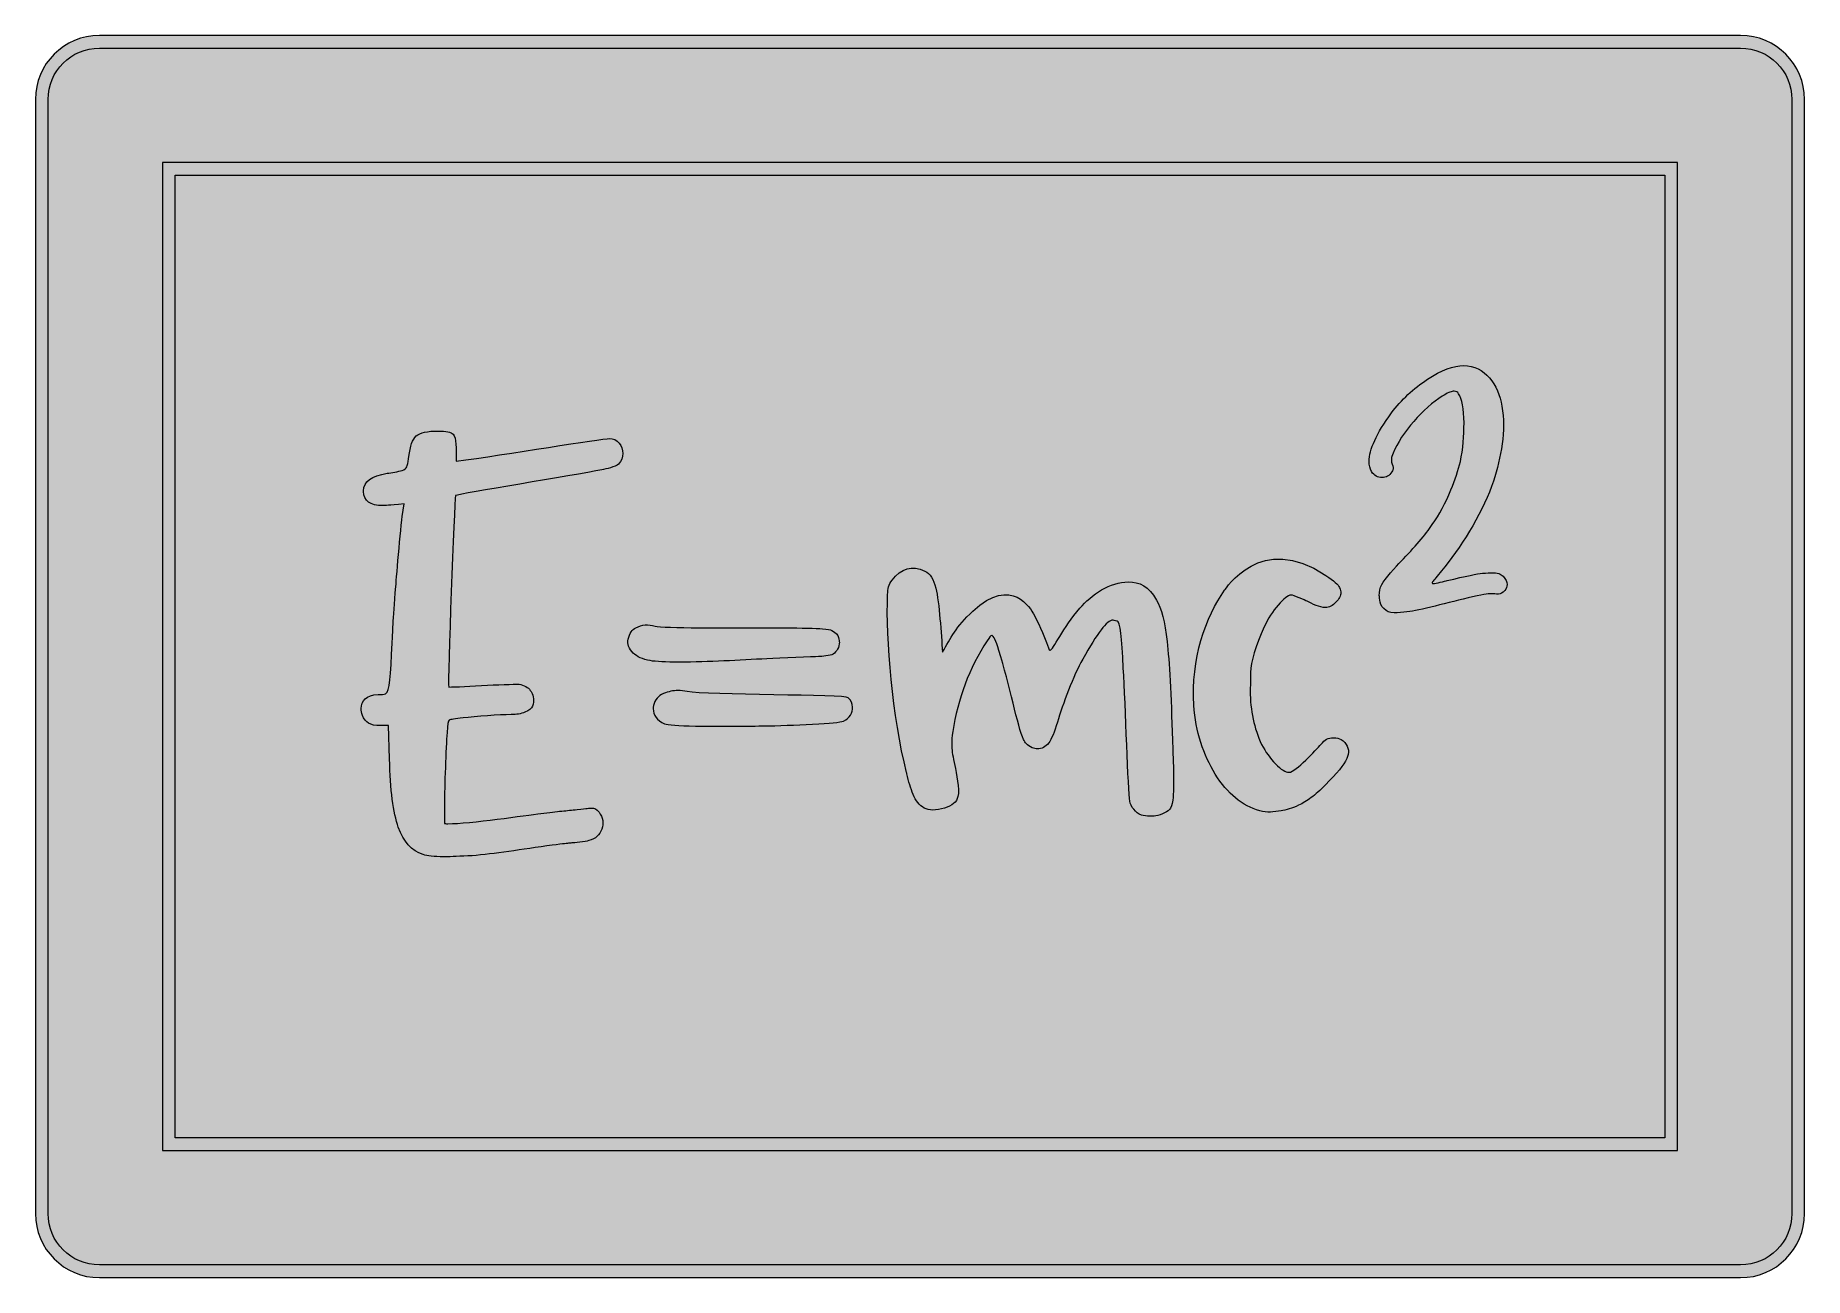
# Model space of a CAD drawing. Header units: inches. Extents: x 0.25 to 3.73, y -3.21 to -0.77.
import ezdxf

# ---------------------------------------------------------------- set-up
doc = ezdxf.new("R2010")
doc.units = ezdxf.units.IN
doc.header["$MEASUREMENT"] = 0
doc.layers.add('Formula', color=7, linetype='Continuous', lineweight=0)

msp = doc.modelspace()

# ---------------------------------------------------------------- hatches: boundary and pattern name
at = {"layer": 'Formula', "true_color": 0xf8e0c5, "transparency": 33554687}
h = msp.add_hatch(color=254, dxfattribs=at)
h.dxf.hatch_style = 2
edge = h.paths.add_edge_path()
edge.add_spline(control_points=[(3.7252, -0.898), (3.7252, -0.898), (3.7252, -3.0886), (3.7252, -3.0886), (3.7252, -3.158), (3.6688, -3.2145), (3.5994, -3.2145), (3.5994, -3.2145), (0.3728, -3.2145), (0.3728, -3.2145), (0.3034, -3.2145), (0.247, -3.158), (0.247, -3.0886), (0.247, -3.0886), (0.247, -0.898), (0.247, -0.898), (0.247, -0.8286), (0.3034, -0.7722), (0.3728, -0.7722), (0.3728, -0.7722), (3.5994, -0.7722), (3.5994, -0.7722), (3.6688, -0.7722), (3.7252, -0.8286), (3.7252, -0.898)], knot_values=[0, 0, 0, 0, 1, 1, 1, 2, 2, 2, 3, 3, 3, 4, 4, 4, 5, 5, 5, 6, 6, 6, 7, 7, 7, 8, 8, 8, 8], degree=3, periodic=0)
at = {"layer": 'Formula', "true_color": 0x333333, "transparency": 33554687}
h = msp.add_hatch(color=250, dxfattribs=at)
h.dxf.hatch_style = 2
edge = h.paths.add_edge_path()
edge.add_spline(control_points=[(0.522, -2.9394), (0.522, -2.9394), (3.4502, -2.9394), (3.4502, -2.9394), (3.4502, -2.9394), (3.4502, -1.0472), (3.4502, -1.0472), (3.4502, -1.0472), (0.522, -1.0472), (0.522, -1.0472), (0.522, -1.0472), (0.522, -2.9394), (0.522, -2.9394)], knot_values=[0, 0, 0, 0, 1, 1, 1, 2, 2, 2, 3, 3, 3, 4, 4, 4, 4], degree=3, periodic=0)
edge = h.paths.add_edge_path()
edge.add_spline(control_points=[(0.497, -1.0222), (0.497, -1.0222), (3.4752, -1.0222), (3.4752, -1.0222), (3.4752, -1.0222), (3.4752, -2.9645), (3.4752, -2.9645), (3.4752, -2.9645), (0.497, -2.9645), (0.497, -2.9645), (0.497, -2.9645), (0.497, -1.0222), (0.497, -1.0222)], knot_values=[0, 0, 0, 0, 1, 1, 1, 2, 2, 2, 3, 3, 3, 4, 4, 4, 4], degree=3, periodic=0)
edge = h.paths.add_edge_path()
edge.add_spline(control_points=[(3.7002, -0.898), (3.7002, -0.8424), (3.655, -0.7972), (3.5994, -0.7972), (3.5994, -0.7972), (0.3728, -0.7972), (0.3728, -0.7972), (0.3172, -0.7972), (0.272, -0.8424), (0.272, -0.898), (0.272, -0.898), (0.272, -3.0886), (0.272, -3.0886), (0.272, -3.1442), (0.3172, -3.1894), (0.3728, -3.1894), (0.3728, -3.1894), (3.5994, -3.1894), (3.5994, -3.1894), (3.655, -3.1894), (3.7002, -3.1442), (3.7002, -3.0886), (3.7002, -3.0886), (3.7002, -0.898), (3.7002, -0.898)], knot_values=[0, 0, 0, 0, 1, 1, 1, 2, 2, 2, 3, 3, 3, 4, 4, 4, 5, 5, 5, 6, 6, 6, 7, 7, 7, 8, 8, 8, 8], degree=3, periodic=0)
edge = h.paths.add_edge_path()
edge.add_spline(control_points=[(3.7252, -0.898), (3.7252, -0.898), (3.7252, -3.0886), (3.7252, -3.0886), (3.7252, -3.158), (3.6688, -3.2145), (3.5994, -3.2145), (3.5994, -3.2145), (0.3728, -3.2145), (0.3728, -3.2145), (0.3034, -3.2145), (0.247, -3.158), (0.247, -3.0886), (0.247, -3.0886), (0.247, -0.898), (0.247, -0.898), (0.247, -0.8286), (0.3034, -0.7722), (0.3728, -0.7722), (0.3728, -0.7722), (3.5994, -0.7722), (3.5994, -0.7722), (3.6688, -0.7722), (3.7252, -0.8286), (3.7252, -0.898)], knot_values=[0, 0, 0, 0, 1, 1, 1, 2, 2, 2, 3, 3, 3, 4, 4, 4, 5, 5, 5, 6, 6, 6, 7, 7, 7, 8, 8, 8, 8], degree=3, periodic=0)
edge = h.paths.add_edge_path()
edge.add_spline(control_points=[(2.7996, -2.153), (2.7875, -2.153), (2.7826, -2.1563), (2.7741, -2.1662), (2.7657, -2.1759), (2.7243, -2.2209), (2.7116, -2.2209), (2.7047, -2.2209), (2.696, -2.2155), (2.6852, -2.2046), (2.6745, -2.1937), (2.6653, -2.1809), (2.6578, -2.1662), (2.6429, -2.1346), (2.6354, -2.0996), (2.6354, -2.0611), (2.6354, -2.0585), (2.6356, -2.0464), (2.6361, -2.0247), (2.6366, -2.0031), (2.6455, -1.9732), (2.6627, -1.9351), (2.6705, -1.9188), (2.6798, -1.9045), (2.6903, -1.8921), (2.7009, -1.8797), (2.7093, -1.8732), (2.7155, -1.8725), (2.7206, -1.8725), (2.7426, -1.8826), (2.7473, -1.8847), (2.7569, -1.8898), (2.7721, -1.897), (2.7829, -1.897), (2.7904, -1.897), (2.7973, -1.8935), (2.8035, -1.8867), (2.8103, -1.8802), (2.8137, -1.8738), (2.8137, -1.8676), (2.8137, -1.8657), (2.8127, -1.8623), (2.8108, -1.8574), (2.8088, -1.8525), (2.7999, -1.8447), (2.7839, -1.8339), (2.6562, -1.7474), (2.5861, -1.8618), (2.585, -1.8632), (2.5479, -1.9139), (2.5184, -1.9999), (2.5244, -2.089), (2.528, -2.1415), (2.5431, -2.1867), (2.5667, -2.2248), (2.5903, -2.263), (2.6194, -2.2869), (2.6539, -2.2967), (2.6681, -2.3006), (2.6816, -2.2991), (2.696, -2.2969), (2.7057, -2.2955), (2.7171, -2.2918), (2.7302, -2.2859), (2.7386, -2.282), (2.747, -2.277), (2.7553, -2.2708), (2.7636, -2.2646), (2.773, -2.2561), (2.7834, -2.2454), (2.8059, -2.2232), (2.8197, -2.2061), (2.825, -2.1941), (2.8302, -2.1828), (2.8297, -2.1721), (2.8211, -2.1623), (2.8184, -2.1587), (2.8116, -2.153), (2.7996, -2.153)], knot_values=[0, 0, 0, 0, 1, 1, 1, 2, 2, 2, 3, 3, 3, 4, 4, 4, 5, 5, 5, 6, 6, 6, 7, 7, 7, 8, 8, 8, 9, 9, 9, 10, 10, 10, 11, 11, 11, 12, 12, 12, 13, 13, 13, 14, 14, 14, 15, 15, 15, 16, 16, 16, 17, 17, 17, 18, 18, 18, 19, 19, 19, 20, 20, 20, 21, 21, 21, 22, 22, 22, 23, 23, 23, 24, 24, 24, 25, 25, 25, 26, 26, 26, 26], degree=3, periodic=0)
edge = h.paths.add_edge_path()
edge.add_spline(control_points=[(3.1098, -1.8285), (3.1071, -1.8285), (3.101, -1.8289), (3.0917, -1.8297), (3.0823, -1.8305), (3.0593, -1.8353), (3.0227, -1.8441), (3.0184, -1.8452), (2.9996, -1.8499), (2.9952, -1.8499), (2.9938, -1.8499), (2.9931, -1.8495), (2.993, -1.8487), (2.9929, -1.8479), (2.9941, -1.846), (2.9966, -1.8431), (3, -1.8388), (3.0098, -1.8267), (3.0176, -1.8173), (3.0553, -1.7707), (3.0947, -1.7038), (3.1135, -1.6488), (3.1282, -1.6017), (3.1389, -1.5496), (3.1302, -1.501), (3.1226, -1.459), (3.0972, -1.4213), (3.0549, -1.4213), (3.035, -1.4213), (3.0113, -1.4303), (2.9838, -1.4483), (2.9564, -1.4662), (2.9327, -1.4883), (2.9128, -1.5145), (2.8837, -1.5548), (2.8691, -1.5865), (2.8691, -1.6098), (2.8691, -1.6173), (2.8706, -1.624), (2.8738, -1.6298), (2.8792, -1.6377), (2.886, -1.6417), (2.8942, -1.6417), (2.9029, -1.6417), (2.909, -1.6379), (2.9138, -1.6302), (2.9154, -1.6277), (2.9162, -1.6253), (2.9162, -1.6231), (2.9162, -1.6231), (2.9162, -1.622), (2.9162, -1.622), (2.9162, -1.6171), (2.9128, -1.6131), (2.9128, -1.6068), (2.9128, -1.6063), (2.9129, -1.6053), (2.913, -1.6037), (2.9131, -1.6021), (2.9142, -1.5988), (2.9162, -1.5936), (2.9322, -1.5536), (2.9764, -1.5042), (3.0128, -1.4813), (3.0226, -1.4754), (3.0297, -1.4723), (3.0342, -1.4718), (3.0342, -1.4718), (3.0362, -1.4718), (3.0362, -1.4718), (3.0401, -1.4718), (3.0429, -1.4734), (3.0447, -1.4766), (3.0519, -1.487), (3.0556, -1.5061), (3.0556, -1.5339), (3.0556, -1.5592), (3.054, -1.5854), (3.0484, -1.61), (3.0446, -1.6271), (3.0384, -1.6457), (3.0298, -1.6658), (3.0192, -1.6915), (3.007, -1.7143), (2.9933, -1.7341), (2.9797, -1.7539), (2.959, -1.778), (2.9315, -1.8065), (2.9233, -1.8151), (2.8983, -1.8419), (2.8938, -1.8516), (2.8905, -1.8587), (2.8891, -1.8661), (2.8891, -1.8733), (2.8891, -1.876), (2.8896, -1.8805), (2.8908, -1.8867), (2.8919, -1.8929), (2.8957, -1.8983), (2.9023, -1.9028), (2.9124, -1.9106), (2.9359, -1.9067), (2.9488, -1.905), (2.9752, -1.9014), (3.0353, -1.884), (3.0813, -1.8743), (3.1042, -1.8695), (3.1052, -1.87), (3.1132, -1.8702), (3.118, -1.8703), (3.1213, -1.8706), (3.1234, -1.8706), (3.1274, -1.8703), (3.1315, -1.8681), (3.1356, -1.8638), (3.1387, -1.8599), (3.1403, -1.8559), (3.1403, -1.8516), (3.1403, -1.8464), (3.1377, -1.8411), (3.1325, -1.8356), (3.1285, -1.8309), (3.1209, -1.8285), (3.1098, -1.8285)], knot_values=[0, 0, 0, 0, 1, 1, 1, 2, 2, 2, 3, 3, 3, 4, 4, 4, 5, 5, 5, 6, 6, 6, 7, 7, 7, 8, 8, 8, 9, 9, 9, 10, 10, 10, 11, 11, 11, 12, 12, 12, 13, 13, 13, 14, 14, 14, 15, 15, 15, 16, 16, 16, 17, 17, 17, 18, 18, 18, 19, 19, 19, 20, 20, 20, 21, 21, 21, 22, 22, 22, 23, 23, 23, 24, 24, 24, 25, 25, 25, 26, 26, 26, 27, 27, 27, 28, 28, 28, 29, 29, 29, 30, 30, 30, 31, 31, 31, 32, 32, 32, 33, 33, 33, 34, 34, 34, 35, 35, 35, 36, 36, 36, 37, 37, 37, 38, 38, 38, 39, 39, 39, 40, 40, 40, 41, 41, 41, 41], degree=3, periodic=0)
edge = h.paths.add_edge_path()
edge.add_spline(control_points=[(1.6852, -1.9979), (1.7111, -1.9967), (1.7777, -1.994), (1.7863, -1.9935), (1.7935, -1.9931), (1.8093, -1.9921), (1.8154, -1.9886), (1.8225, -1.9844), (1.8276, -1.9739), (1.8276, -1.9654), (1.8276, -1.9637), (1.8271, -1.9606), (1.8262, -1.9558), (1.8252, -1.9511), (1.8206, -1.9465), (1.8125, -1.9419), (1.8102, -1.9406), (1.8042, -1.9396), (1.7946, -1.9387), (1.7694, -1.9366), (1.6742, -1.937), (1.6414, -1.937), (1.6233, -1.937), (1.4783, -1.9377), (1.4655, -1.9336), (1.4514, -1.9295), (1.4402, -1.9306), (1.4277, -1.9368), (1.42, -1.9405), (1.4149, -1.9479), (1.4123, -1.959), (1.4106, -1.969), (1.4131, -1.9779), (1.4225, -1.9869), (1.4297, -1.9937), (1.4408, -1.9986), (1.4558, -2.0015), (1.4672, -2.0035), (1.4861, -2.0045), (1.5124, -2.0045), (1.5724, -2.0045), (1.6302, -2.0003), (1.6852, -1.9979)], knot_values=[0, 0, 0, 0, 1, 1, 1, 2, 2, 2, 3, 3, 3, 4, 4, 4, 5, 5, 5, 6, 6, 6, 7, 7, 7, 8, 8, 8, 9, 9, 9, 10, 10, 10, 11, 11, 11, 12, 12, 12, 13, 13, 13, 14, 14, 14, 14], degree=3, periodic=0)
edge = h.paths.add_edge_path()
edge.add_spline(control_points=[(2.4719, -1.9639), (2.4675, -1.9251), (2.4606, -1.8979), (2.4511, -1.8823), (2.4357, -1.855), (2.4177, -1.8466), (2.3955, -1.8466), (2.3604, -1.8466), (2.3229, -1.8717), (2.3002, -1.8984), (2.2678, -1.9362), (2.2469, -1.981), (2.242, -1.981), (2.2407, -1.981), (2.2396, -1.9795), (2.2386, -1.9766), (2.228, -1.9468), (2.2177, -1.9246), (2.2093, -1.9097), (2.2042, -1.9013), (2.1678, -1.832), (2.0898, -1.9043), (2.0567, -1.9349), (2.0465, -1.9565), (2.0304, -1.9849), (2.0276, -1.9486), (2.0243, -1.8879), (2.0172, -1.8588), (2.013, -1.8416), (2.0058, -1.8305), (1.9957, -1.8256), (1.97, -1.8127), (1.9493, -1.82), (1.9312, -1.8432), (1.9242, -1.8526), (1.9229, -1.8594), (1.9224, -1.8715), (1.9186, -1.9588), (1.9325, -2.1123), (1.9596, -2.2214), (1.9599, -2.2224), (1.96, -2.2232), (1.96, -2.2239), (1.9636, -2.2389), (1.9679, -2.2524), (1.9728, -2.2647), (1.9776, -2.2769), (1.9847, -2.2859), (1.9943, -2.2913), (1.9991, -2.294), (2.0048, -2.2952), (2.0114, -2.2952), (2.0182, -2.2952), (2.0258, -2.2937), (2.0343, -2.2913), (2.0492, -2.2871), (2.0581, -2.2799), (2.0607, -2.2688), (2.064, -2.2538), (2.0577, -2.2227), (2.0544, -2.2073), (2.0508, -2.1913), (2.0488, -2.1791), (2.0485, -2.1706), (2.0485, -2.1706), (2.0485, -2.1662), (2.0485, -2.1662), (2.0485, -2.159), (2.0491, -2.1506), (2.0505, -2.1408), (2.0606, -2.0771), (2.0827, -2.0161), (2.1181, -1.9622), (2.1225, -1.9555), (2.1255, -1.9522), (2.1272, -1.9522), (2.1272, -1.9522), (2.1277, -1.9522), (2.1277, -1.9522), (2.1306, -1.9522), (2.1351, -1.9619), (2.1413, -1.9815), (2.1621, -2.0472), (2.1782, -2.1329), (2.1895, -2.1562), (2.1927, -2.1628), (2.1965, -2.1682), (2.2066, -2.1726), (2.2103, -2.1742), (2.2136, -2.175), (2.2166, -2.175), (2.2257, -2.175), (2.2332, -2.1711), (2.2391, -2.1633), (2.2449, -2.1555), (2.2506, -2.1419), (2.2562, -2.1227), (2.2666, -2.0877), (2.288, -2.0302), (2.306, -1.9986), (2.3344, -1.9475), (2.3541, -1.9219), (2.3651, -1.9219), (2.3655, -1.9219), (2.3684, -1.9225), (2.3739, -1.9236), (2.3795, -1.9247), (2.3834, -1.9556), (2.3857, -2.0162), (2.3902, -2.0886), (2.3953, -2.2586), (2.3984, -2.2776), (2.4003, -2.2883), (2.4097, -2.3009), (2.4213, -2.305), (2.4262, -2.3066), (2.4317, -2.3074), (2.438, -2.3074), (2.4393, -2.3074), (2.4421, -2.3073), (2.4465, -2.3069), (2.4509, -2.3066), (2.4563, -2.3052), (2.4629, -2.3025), (2.4687, -2.3003), (2.4733, -2.2975), (2.4766, -2.2942), (2.4798, -2.291), (2.482, -2.2849), (2.4832, -2.2759), (2.4863, -2.2509), (2.4836, -2.1866), (2.4824, -2.1579), (2.4798, -2.0673), (2.4763, -2.0027), (2.4719, -1.9639)], knot_values=[0, 0, 0, 0, 1, 1, 1, 2, 2, 2, 3, 3, 3, 4, 4, 4, 5, 5, 5, 6, 6, 6, 7, 7, 7, 8, 8, 8, 9, 9, 9, 10, 10, 10, 11, 11, 11, 12, 12, 12, 13, 13, 13, 14, 14, 14, 15, 15, 15, 16, 16, 16, 17, 17, 17, 18, 18, 18, 19, 19, 19, 20, 20, 20, 21, 21, 21, 22, 22, 22, 23, 23, 23, 24, 24, 24, 25, 25, 25, 26, 26, 26, 27, 27, 27, 28, 28, 28, 29, 29, 29, 30, 30, 30, 31, 31, 31, 32, 32, 32, 33, 33, 33, 34, 34, 34, 35, 35, 35, 36, 36, 36, 37, 37, 37, 38, 38, 38, 39, 39, 39, 40, 40, 40, 41, 41, 41, 42, 42, 42, 43, 43, 43, 44, 44, 44, 45, 45, 45, 45], degree=3, periodic=0)
edge = h.paths.add_edge_path()
edge.add_spline(control_points=[(1.3756, -1.5647), (1.3619, -1.5647), (1.1696, -1.5966), (1.0741, -1.6096), (1.0741, -1.5836), (1.0751, -1.5632), (1.0683, -1.5561), (1.0643, -1.552), (1.0546, -1.55), (1.0389, -1.55), (1.0178, -1.55), (1.0034, -1.5533), (0.9959, -1.5598), (0.9884, -1.5663), (0.9836, -1.5797), (0.9813, -1.5999), (0.9813, -1.5999), (0.9803, -1.6047), (0.9803, -1.6047), (0.9796, -1.6119), (0.9786, -1.6171), (0.9771, -1.6204), (0.9757, -1.6236), (0.9726, -1.626), (0.9678, -1.6275), (0.9602, -1.6299), (0.9473, -1.6317), (0.9388, -1.6331), (0.9078, -1.6381), (0.8923, -1.6494), (0.8923, -1.6673), (0.8923, -1.6673), (0.8923, -1.6688), (0.8923, -1.6688), (0.8923, -1.6873), (0.905, -1.6966), (0.9305, -1.6966), (0.9373, -1.6966), (0.9378, -1.6963), (0.972, -1.6932), (0.972, -1.6932), (0.97, -1.7054), (0.97, -1.7054), (0.9659, -1.7269), (0.9574, -1.8341), (0.9556, -1.8559), (0.95, -1.9258), (0.9494, -1.9468), (0.9485, -1.9668), (0.9452, -2.032), (0.9442, -2.0621), (0.9353, -2.0665), (0.9319, -2.0682), (0.9287, -2.0679), (0.9207, -2.068), (0.8978, -2.0683), (0.8875, -2.0813), (0.8875, -2.0958), (0.8875, -2.1001), (0.8883, -2.1045), (0.8899, -2.109), (0.8928, -2.1165), (0.8969, -2.1217), (0.9021, -2.1247), (0.9073, -2.1276), (0.915, -2.1291), (0.9251, -2.1291), (0.9251, -2.1291), (0.9412, -2.1291), (0.9412, -2.1291), (0.9412, -2.1291), (0.9432, -2.1945), (0.9432, -2.1945), (0.9448, -2.2558), (0.9506, -2.3006), (0.9605, -2.3289), (0.9704, -2.3573), (0.9867, -2.3752), (1.0091, -2.3827), (1.0173, -2.3856), (1.0308, -2.3871), (1.0497, -2.3871), (1.0585, -2.3871), (1.0744, -2.3865), (1.0973, -2.3854), (1.1404, -2.3832), (1.1907, -2.3741), (1.2525, -2.3658), (1.3119, -2.3578), (1.2849, -2.3622), (1.3172, -2.3582), (1.3252, -2.3573), (1.3312, -2.3564), (1.3351, -2.3553), (1.3482, -2.3517), (1.3566, -2.3439), (1.3605, -2.3328), (1.3654, -2.321), (1.3625, -2.3098), (1.3551, -2.2996), (1.3501, -2.293), (1.3461, -2.2913), (1.3395, -2.2913), (1.3338, -2.2913), (1.334, -2.292), (1.3119, -2.2942), (1.3022, -2.2952), (1.2922, -2.2962), (1.2818, -2.2972), (1.271, -2.2985), (1.2574, -2.3001), (1.2408, -2.302), (1.212, -2.3054), (1.1007, -2.3221), (1.058, -2.3221), (1.0541, -2.3221), (1.0518, -2.3219), (1.0512, -2.3216), (1.0512, -2.3216), (1.0512, -2.2837), (1.0512, -2.2837), (1.0512, -2.2506), (1.0542, -2.1719), (1.0563, -2.143), (1.0574, -2.1272), (1.0588, -2.119), (1.0604, -2.1183), (1.063, -2.1173), (1.0722, -2.116), (1.0878, -2.1142), (1.1129, -2.1113), (1.1591, -2.1076), (1.1826, -2.1076), (1.1927, -2.1076), (1.2017, -2.106), (1.2095, -2.1029), (1.2173, -2.0998), (1.2222, -2.0958), (1.2241, -2.0909), (1.2282, -2.0803), (1.227, -2.0722), (1.2215, -2.0621), (1.218, -2.0559), (1.2113, -2.0512), (1.2012, -2.0484), (1.1912, -2.0458), (1.0839, -2.0533), (1.0595, -2.0533), (1.0573, -2.0467), (1.0705, -1.6863), (1.0731, -1.6771), (1.0799, -1.673), (1.3072, -1.6372), (1.3605, -1.6262), (1.3694, -1.6244), (1.3867, -1.6208), (1.3937, -1.615), (1.4052, -1.6028), (1.4041, -1.5853), (1.3947, -1.5737), (1.3898, -1.5677), (1.3834, -1.5647), (1.3756, -1.5647)], knot_values=[0, 0, 0, 0, 1, 1, 1, 2, 2, 2, 3, 3, 3, 4, 4, 4, 5, 5, 5, 6, 6, 6, 7, 7, 7, 8, 8, 8, 9, 9, 9, 10, 10, 10, 11, 11, 11, 12, 12, 12, 13, 13, 13, 14, 14, 14, 15, 15, 15, 16, 16, 16, 17, 17, 17, 18, 18, 18, 19, 19, 19, 20, 20, 20, 21, 21, 21, 22, 22, 22, 23, 23, 23, 24, 24, 24, 25, 25, 25, 26, 26, 26, 27, 27, 27, 28, 28, 28, 29, 29, 29, 30, 30, 30, 31, 31, 31, 32, 32, 32, 33, 33, 33, 34, 34, 34, 35, 35, 35, 36, 36, 36, 37, 37, 37, 38, 38, 38, 39, 39, 39, 40, 40, 40, 41, 41, 41, 42, 42, 42, 43, 43, 43, 44, 44, 44, 45, 45, 45, 46, 46, 46, 47, 47, 47, 48, 48, 48, 49, 49, 49, 50, 50, 50, 51, 51, 51, 52, 52, 52, 53, 53, 53, 54, 54, 54, 54], degree=3, periodic=0)
edge = h.paths.add_edge_path()
edge.add_spline(control_points=[(1.8447, -2.0743), (1.8506, -2.0799), (1.8535, -2.0861), (1.8535, -2.0929), (1.8535, -2.1042), (1.848, -2.1139), (1.8359, -2.1203), (1.8291, -2.1226), (1.8088, -2.1246), (1.7751, -2.1264), (1.7414, -2.1282), (1.7084, -2.1293), (1.6761, -2.1298), (1.6439, -2.1303), (1.5616, -2.1304), (1.5447, -2.13), (1.5108, -2.1294), (1.4904, -2.1279), (1.4836, -2.1256), (1.469, -2.1188), (1.4616, -2.1089), (1.4616, -2.0958), (1.4616, -2.0939), (1.4618, -2.0918), (1.4621, -2.0895), (1.465, -2.0781), (1.4716, -2.0703), (1.4817, -2.0663), (1.4918, -2.0622), (1.5012, -2.0602), (1.51, -2.0602), (1.5159, -2.0602), (1.522, -2.0608), (1.5286, -2.0621), (1.5637, -2.0698), (1.8413, -2.0676), (1.8447, -2.0743)], knot_values=[0, 0, 0, 0, 1, 1, 1, 2, 2, 2, 3, 3, 3, 4, 4, 4, 5, 5, 5, 6, 6, 6, 7, 7, 7, 8, 8, 8, 9, 9, 9, 10, 10, 10, 11, 11, 11, 12, 12, 12, 12], degree=3, periodic=0)

# ---------------------------------------------------------------- linework, layer by layer
at = {"layer": 'Formula'}
for points, knots in [([(3.7252, -0.898), (3.7252, -0.898), (3.7252, -3.0886), (3.7252, -3.0886), (3.7252, -3.158), (3.6688, -3.2145), (3.5994, -3.2145), (3.5994, -3.2145), (0.3728, -3.2145), (0.3728, -3.2145), (0.3034, -3.2145), (0.247, -3.158), (0.247, -3.0886), (0.247, -3.0886), (0.247, -0.898), (0.247, -0.898), (0.247, -0.8286), (0.3034, -0.7722), (0.3728, -0.7722), (0.3728, -0.7722), (3.5994, -0.7722), (3.5994, -0.7722), (3.6688, -0.7722), (3.7252, -0.8286), (3.7252, -0.898)], [0, 0, 0, 0, 1, 1, 1, 2, 2, 2, 3, 3, 3, 4, 4, 4, 5, 5, 5, 6, 6, 6, 7, 7, 7, 8, 8, 8, 8]), ([(3.7252, -0.898), (3.7252, -0.898), (3.7252, -3.0886), (3.7252, -3.0886), (3.7252, -3.158), (3.6688, -3.2145), (3.5994, -3.2145), (3.5994, -3.2145), (0.3728, -3.2145), (0.3728, -3.2145), (0.3034, -3.2145), (0.247, -3.158), (0.247, -3.0886), (0.247, -3.0886), (0.247, -0.898), (0.247, -0.898), (0.247, -0.8286), (0.3034, -0.7722), (0.3728, -0.7722), (0.3728, -0.7722), (3.5994, -0.7722), (3.5994, -0.7722), (3.6688, -0.7722), (3.7252, -0.8286), (3.7252, -0.898)], [0, 0, 0, 0, 1, 1, 1, 2, 2, 2, 3, 3, 3, 4, 4, 4, 5, 5, 5, 6, 6, 6, 7, 7, 7, 8, 8, 8, 8]), ([(3.7002, -0.898), (3.7002, -0.8424), (3.655, -0.7972), (3.5994, -0.7972), (3.5994, -0.7972), (0.3728, -0.7972), (0.3728, -0.7972), (0.3172, -0.7972), (0.272, -0.8424), (0.272, -0.898), (0.272, -0.898), (0.272, -3.0886), (0.272, -3.0886), (0.272, -3.1442), (0.3172, -3.1894), (0.3728, -3.1894), (0.3728, -3.1894), (3.5994, -3.1894), (3.5994, -3.1894), (3.655, -3.1894), (3.7002, -3.1442), (3.7002, -3.0886), (3.7002, -3.0886), (3.7002, -0.898), (3.7002, -0.898)], [0, 0, 0, 0, 1, 1, 1, 2, 2, 2, 3, 3, 3, 4, 4, 4, 5, 5, 5, 6, 6, 6, 7, 7, 7, 8, 8, 8, 8]), ([(0.497, -1.0222), (0.497, -1.0222), (3.4752, -1.0222), (3.4752, -1.0222), (3.4752, -1.0222), (3.4752, -2.9645), (3.4752, -2.9645), (3.4752, -2.9645), (0.497, -2.9645), (0.497, -2.9645), (0.497, -2.9645), (0.497, -1.0222), (0.497, -1.0222)], [0, 0, 0, 0, 1, 1, 1, 2, 2, 2, 3, 3, 3, 4, 4, 4, 4]), ([(0.522, -2.9394), (0.522, -2.9394), (3.4502, -2.9394), (3.4502, -2.9394), (3.4502, -2.9394), (3.4502, -1.0472), (3.4502, -1.0472), (3.4502, -1.0472), (0.522, -1.0472), (0.522, -1.0472), (0.522, -1.0472), (0.522, -2.9394), (0.522, -2.9394)], [0, 0, 0, 0, 1, 1, 1, 2, 2, 2, 3, 3, 3, 4, 4, 4, 4]), ([(3.1098, -1.8285), (3.1071, -1.8285), (3.101, -1.8289), (3.0917, -1.8297), (3.0823, -1.8305), (3.0593, -1.8353), (3.0227, -1.8441), (3.0184, -1.8452), (2.9996, -1.8499), (2.9952, -1.8499), (2.9938, -1.8499), (2.9931, -1.8495), (2.993, -1.8487), (2.9929, -1.8479), (2.9941, -1.846), (2.9966, -1.8431), (3, -1.8388), (3.0098, -1.8267), (3.0176, -1.8173), (3.0553, -1.7707), (3.0947, -1.7038), (3.1135, -1.6488), (3.1282, -1.6017), (3.1389, -1.5496), (3.1302, -1.501), (3.1226, -1.459), (3.0972, -1.4213), (3.0549, -1.4213), (3.035, -1.4213), (3.0113, -1.4303), (2.9838, -1.4483), (2.9564, -1.4662), (2.9327, -1.4883), (2.9128, -1.5145), (2.8837, -1.5548), (2.8691, -1.5865), (2.8691, -1.6098), (2.8691, -1.6173), (2.8706, -1.624), (2.8738, -1.6298), (2.8792, -1.6377), (2.886, -1.6417), (2.8942, -1.6417), (2.9029, -1.6417), (2.909, -1.6379), (2.9138, -1.6302), (2.9154, -1.6277), (2.9162, -1.6253), (2.9162, -1.6231), (2.9162, -1.6231), (2.9162, -1.622), (2.9162, -1.622), (2.9162, -1.6171), (2.9128, -1.6131), (2.9128, -1.6068), (2.9128, -1.6063), (2.9129, -1.6053), (2.913, -1.6037), (2.9131, -1.6021), (2.9142, -1.5988), (2.9162, -1.5936), (2.9322, -1.5536), (2.9764, -1.5042), (3.0128, -1.4813), (3.0226, -1.4754), (3.0297, -1.4723), (3.0342, -1.4718), (3.0342, -1.4718), (3.0362, -1.4718), (3.0362, -1.4718), (3.0401, -1.4718), (3.0429, -1.4734), (3.0447, -1.4766), (3.0519, -1.487), (3.0556, -1.5061), (3.0556, -1.5339), (3.0556, -1.5592), (3.054, -1.5854), (3.0484, -1.61), (3.0446, -1.6271), (3.0384, -1.6457), (3.0298, -1.6658), (3.0192, -1.6915), (3.007, -1.7143), (2.9933, -1.7341), (2.9797, -1.7539), (2.959, -1.778), (2.9315, -1.8065), (2.9233, -1.8151), (2.8983, -1.8419), (2.8938, -1.8516), (2.8905, -1.8587), (2.8891, -1.8661), (2.8891, -1.8733), (2.8891, -1.876), (2.8896, -1.8805), (2.8908, -1.8867), (2.8919, -1.8929), (2.8957, -1.8983), (2.9023, -1.9028), (2.9124, -1.9106), (2.9359, -1.9067), (2.9488, -1.905), (2.9752, -1.9014), (3.0353, -1.884), (3.0813, -1.8743), (3.1042, -1.8695), (3.1052, -1.87), (3.1132, -1.8702), (3.118, -1.8703), (3.1213, -1.8706), (3.1234, -1.8706), (3.1274, -1.8703), (3.1315, -1.8681), (3.1356, -1.8638), (3.1387, -1.8599), (3.1403, -1.8559), (3.1403, -1.8516), (3.1403, -1.8464), (3.1377, -1.8411), (3.1325, -1.8356), (3.1285, -1.8309), (3.1209, -1.8285), (3.1098, -1.8285)], [0, 0, 0, 0, 1, 1, 1, 2, 2, 2, 3, 3, 3, 4, 4, 4, 5, 5, 5, 6, 6, 6, 7, 7, 7, 8, 8, 8, 9, 9, 9, 10, 10, 10, 11, 11, 11, 12, 12, 12, 13, 13, 13, 14, 14, 14, 15, 15, 15, 16, 16, 16, 17, 17, 17, 18, 18, 18, 19, 19, 19, 20, 20, 20, 21, 21, 21, 22, 22, 22, 23, 23, 23, 24, 24, 24, 25, 25, 25, 26, 26, 26, 27, 27, 27, 28, 28, 28, 29, 29, 29, 30, 30, 30, 31, 31, 31, 32, 32, 32, 33, 33, 33, 34, 34, 34, 35, 35, 35, 36, 36, 36, 37, 37, 37, 38, 38, 38, 39, 39, 39, 40, 40, 40, 41, 41, 41, 41]), ([(1.3756, -1.5647), (1.3619, -1.5647), (1.1696, -1.5966), (1.0741, -1.6096), (1.0741, -1.5836), (1.0751, -1.5632), (1.0683, -1.5561), (1.0643, -1.552), (1.0546, -1.55), (1.0389, -1.55), (1.0178, -1.55), (1.0034, -1.5533), (0.9959, -1.5598), (0.9884, -1.5663), (0.9836, -1.5797), (0.9813, -1.5999), (0.9813, -1.5999), (0.9803, -1.6047), (0.9803, -1.6047), (0.9796, -1.6119), (0.9786, -1.6171), (0.9771, -1.6204), (0.9757, -1.6236), (0.9726, -1.626), (0.9678, -1.6275), (0.9602, -1.6299), (0.9473, -1.6317), (0.9388, -1.6331), (0.9078, -1.6381), (0.8923, -1.6494), (0.8923, -1.6673), (0.8923, -1.6673), (0.8923, -1.6688), (0.8923, -1.6688), (0.8923, -1.6873), (0.905, -1.6966), (0.9305, -1.6966), (0.9373, -1.6966), (0.9378, -1.6963), (0.972, -1.6932), (0.972, -1.6932), (0.97, -1.7054), (0.97, -1.7054), (0.9659, -1.7269), (0.9574, -1.8341), (0.9556, -1.8559), (0.95, -1.9258), (0.9494, -1.9468), (0.9485, -1.9668), (0.9452, -2.032), (0.9442, -2.0621), (0.9353, -2.0665), (0.9319, -2.0682), (0.9287, -2.0679), (0.9207, -2.068), (0.8978, -2.0683), (0.8875, -2.0813), (0.8875, -2.0958), (0.8875, -2.1001), (0.8883, -2.1045), (0.8899, -2.109), (0.8928, -2.1165), (0.8969, -2.1217), (0.9021, -2.1247), (0.9073, -2.1276), (0.915, -2.1291), (0.9251, -2.1291), (0.9251, -2.1291), (0.9412, -2.1291), (0.9412, -2.1291), (0.9412, -2.1291), (0.9432, -2.1945), (0.9432, -2.1945), (0.9448, -2.2558), (0.9506, -2.3006), (0.9605, -2.3289), (0.9704, -2.3573), (0.9867, -2.3752), (1.0091, -2.3827), (1.0173, -2.3856), (1.0308, -2.3871), (1.0497, -2.3871), (1.0585, -2.3871), (1.0744, -2.3865), (1.0973, -2.3854), (1.1404, -2.3832), (1.1907, -2.3741), (1.2525, -2.3658), (1.3119, -2.3578), (1.2849, -2.3622), (1.3172, -2.3582), (1.3252, -2.3573), (1.3312, -2.3564), (1.3351, -2.3553), (1.3482, -2.3517), (1.3566, -2.3439), (1.3605, -2.3328), (1.3654, -2.321), (1.3625, -2.3098), (1.3551, -2.2996), (1.3501, -2.293), (1.3461, -2.2913), (1.3395, -2.2913), (1.3338, -2.2913), (1.334, -2.292), (1.3119, -2.2942), (1.3022, -2.2952), (1.2922, -2.2962), (1.2818, -2.2972), (1.271, -2.2985), (1.2574, -2.3001), (1.2408, -2.302), (1.212, -2.3054), (1.1007, -2.3221), (1.058, -2.3221), (1.0541, -2.3221), (1.0518, -2.3219), (1.0512, -2.3216), (1.0512, -2.3216), (1.0512, -2.2837), (1.0512, -2.2837), (1.0512, -2.2506), (1.0542, -2.1719), (1.0563, -2.143), (1.0574, -2.1272), (1.0588, -2.119), (1.0604, -2.1183), (1.063, -2.1173), (1.0722, -2.116), (1.0878, -2.1142), (1.1129, -2.1113), (1.1591, -2.1076), (1.1826, -2.1076), (1.1927, -2.1076), (1.2017, -2.106), (1.2095, -2.1029), (1.2173, -2.0998), (1.2222, -2.0958), (1.2241, -2.0909), (1.2282, -2.0803), (1.227, -2.0722), (1.2215, -2.0621), (1.218, -2.0559), (1.2113, -2.0512), (1.2012, -2.0484), (1.1912, -2.0458), (1.0839, -2.0533), (1.0595, -2.0533), (1.0573, -2.0467), (1.0705, -1.6863), (1.0731, -1.6771), (1.0799, -1.673), (1.3072, -1.6372), (1.3605, -1.6262), (1.3694, -1.6244), (1.3867, -1.6208), (1.3937, -1.615), (1.4052, -1.6028), (1.4041, -1.5853), (1.3947, -1.5737), (1.3898, -1.5677), (1.3834, -1.5647), (1.3756, -1.5647)], [0, 0, 0, 0, 1, 1, 1, 2, 2, 2, 3, 3, 3, 4, 4, 4, 5, 5, 5, 6, 6, 6, 7, 7, 7, 8, 8, 8, 9, 9, 9, 10, 10, 10, 11, 11, 11, 12, 12, 12, 13, 13, 13, 14, 14, 14, 15, 15, 15, 16, 16, 16, 17, 17, 17, 18, 18, 18, 19, 19, 19, 20, 20, 20, 21, 21, 21, 22, 22, 22, 23, 23, 23, 24, 24, 24, 25, 25, 25, 26, 26, 26, 27, 27, 27, 28, 28, 28, 29, 29, 29, 30, 30, 30, 31, 31, 31, 32, 32, 32, 33, 33, 33, 34, 34, 34, 35, 35, 35, 36, 36, 36, 37, 37, 37, 38, 38, 38, 39, 39, 39, 40, 40, 40, 41, 41, 41, 42, 42, 42, 43, 43, 43, 44, 44, 44, 45, 45, 45, 46, 46, 46, 47, 47, 47, 48, 48, 48, 49, 49, 49, 50, 50, 50, 51, 51, 51, 52, 52, 52, 53, 53, 53, 54, 54, 54, 54]), ([(2.7996, -2.153), (2.7875, -2.153), (2.7826, -2.1563), (2.7741, -2.1662), (2.7657, -2.1759), (2.7243, -2.2209), (2.7116, -2.2209), (2.7047, -2.2209), (2.696, -2.2155), (2.6852, -2.2046), (2.6745, -2.1937), (2.6653, -2.1809), (2.6578, -2.1662), (2.6429, -2.1346), (2.6354, -2.0996), (2.6354, -2.0611), (2.6354, -2.0585), (2.6356, -2.0464), (2.6361, -2.0247), (2.6366, -2.0031), (2.6455, -1.9732), (2.6627, -1.9351), (2.6705, -1.9188), (2.6798, -1.9045), (2.6903, -1.8921), (2.7009, -1.8797), (2.7093, -1.8732), (2.7155, -1.8725), (2.7206, -1.8725), (2.7426, -1.8826), (2.7473, -1.8847), (2.7569, -1.8898), (2.7721, -1.897), (2.7829, -1.897), (2.7904, -1.897), (2.7973, -1.8935), (2.8035, -1.8867), (2.8103, -1.8802), (2.8137, -1.8738), (2.8137, -1.8676), (2.8137, -1.8657), (2.8127, -1.8623), (2.8108, -1.8574), (2.8088, -1.8525), (2.7999, -1.8447), (2.7839, -1.8339), (2.6562, -1.7474), (2.5861, -1.8618), (2.585, -1.8632), (2.5479, -1.9139), (2.5184, -1.9999), (2.5244, -2.089), (2.528, -2.1415), (2.5431, -2.1867), (2.5667, -2.2248), (2.5903, -2.263), (2.6194, -2.2869), (2.6539, -2.2967), (2.6681, -2.3006), (2.6816, -2.2991), (2.696, -2.2969), (2.7057, -2.2955), (2.7171, -2.2918), (2.7302, -2.2859), (2.7386, -2.282), (2.747, -2.277), (2.7553, -2.2708), (2.7636, -2.2646), (2.773, -2.2561), (2.7834, -2.2454), (2.8059, -2.2232), (2.8197, -2.2061), (2.825, -2.1941), (2.8302, -2.1828), (2.8297, -2.1721), (2.8211, -2.1623), (2.8184, -2.1587), (2.8116, -2.153), (2.7996, -2.153)], [0, 0, 0, 0, 1, 1, 1, 2, 2, 2, 3, 3, 3, 4, 4, 4, 5, 5, 5, 6, 6, 6, 7, 7, 7, 8, 8, 8, 9, 9, 9, 10, 10, 10, 11, 11, 11, 12, 12, 12, 13, 13, 13, 14, 14, 14, 15, 15, 15, 16, 16, 16, 17, 17, 17, 18, 18, 18, 19, 19, 19, 20, 20, 20, 21, 21, 21, 22, 22, 22, 23, 23, 23, 24, 24, 24, 25, 25, 25, 26, 26, 26, 26]), ([(2.4719, -1.9639), (2.4675, -1.9251), (2.4606, -1.8979), (2.4511, -1.8823), (2.4357, -1.855), (2.4177, -1.8466), (2.3955, -1.8466), (2.3604, -1.8466), (2.3229, -1.8717), (2.3002, -1.8984), (2.2678, -1.9362), (2.2469, -1.981), (2.242, -1.981), (2.2407, -1.981), (2.2396, -1.9795), (2.2386, -1.9766), (2.228, -1.9468), (2.2177, -1.9246), (2.2093, -1.9097), (2.2042, -1.9013), (2.1678, -1.832), (2.0898, -1.9043), (2.0567, -1.9349), (2.0465, -1.9565), (2.0304, -1.9849), (2.0276, -1.9486), (2.0243, -1.8879), (2.0172, -1.8588), (2.013, -1.8416), (2.0058, -1.8305), (1.9957, -1.8256), (1.97, -1.8127), (1.9493, -1.82), (1.9312, -1.8432), (1.9242, -1.8526), (1.9229, -1.8594), (1.9224, -1.8715), (1.9186, -1.9588), (1.9325, -2.1123), (1.9596, -2.2214), (1.9599, -2.2224), (1.96, -2.2232), (1.96, -2.2239), (1.9636, -2.2389), (1.9679, -2.2524), (1.9728, -2.2647), (1.9776, -2.2769), (1.9847, -2.2859), (1.9943, -2.2913), (1.9991, -2.294), (2.0048, -2.2952), (2.0114, -2.2952), (2.0182, -2.2952), (2.0258, -2.2937), (2.0343, -2.2913), (2.0492, -2.2871), (2.0581, -2.2799), (2.0607, -2.2688), (2.064, -2.2538), (2.0577, -2.2227), (2.0544, -2.2073), (2.0508, -2.1913), (2.0488, -2.1791), (2.0485, -2.1706), (2.0485, -2.1706), (2.0485, -2.1662), (2.0485, -2.1662), (2.0485, -2.159), (2.0491, -2.1506), (2.0505, -2.1408), (2.0606, -2.0771), (2.0827, -2.0161), (2.1181, -1.9622), (2.1225, -1.9555), (2.1255, -1.9522), (2.1272, -1.9522), (2.1272, -1.9522), (2.1277, -1.9522), (2.1277, -1.9522), (2.1306, -1.9522), (2.1351, -1.9619), (2.1413, -1.9815), (2.1621, -2.0472), (2.1782, -2.1329), (2.1895, -2.1562), (2.1927, -2.1628), (2.1965, -2.1682), (2.2066, -2.1726), (2.2103, -2.1742), (2.2136, -2.175), (2.2166, -2.175), (2.2257, -2.175), (2.2332, -2.1711), (2.2391, -2.1633), (2.2449, -2.1555), (2.2506, -2.1419), (2.2562, -2.1227), (2.2666, -2.0877), (2.288, -2.0302), (2.306, -1.9986), (2.3344, -1.9475), (2.3541, -1.9219), (2.3651, -1.9219), (2.3655, -1.9219), (2.3684, -1.9225), (2.3739, -1.9236), (2.3795, -1.9247), (2.3834, -1.9556), (2.3857, -2.0162), (2.3902, -2.0886), (2.3953, -2.2586), (2.3984, -2.2776), (2.4003, -2.2883), (2.4097, -2.3009), (2.4213, -2.305), (2.4262, -2.3066), (2.4317, -2.3074), (2.438, -2.3074), (2.4393, -2.3074), (2.4421, -2.3073), (2.4465, -2.3069), (2.4509, -2.3066), (2.4563, -2.3052), (2.4629, -2.3025), (2.4687, -2.3003), (2.4733, -2.2975), (2.4766, -2.2942), (2.4798, -2.291), (2.482, -2.2849), (2.4832, -2.2759), (2.4863, -2.2509), (2.4836, -2.1866), (2.4824, -2.1579), (2.4798, -2.0673), (2.4763, -2.0027), (2.4719, -1.9639)], [0, 0, 0, 0, 1, 1, 1, 2, 2, 2, 3, 3, 3, 4, 4, 4, 5, 5, 5, 6, 6, 6, 7, 7, 7, 8, 8, 8, 9, 9, 9, 10, 10, 10, 11, 11, 11, 12, 12, 12, 13, 13, 13, 14, 14, 14, 15, 15, 15, 16, 16, 16, 17, 17, 17, 18, 18, 18, 19, 19, 19, 20, 20, 20, 21, 21, 21, 22, 22, 22, 23, 23, 23, 24, 24, 24, 25, 25, 25, 26, 26, 26, 27, 27, 27, 28, 28, 28, 29, 29, 29, 30, 30, 30, 31, 31, 31, 32, 32, 32, 33, 33, 33, 34, 34, 34, 35, 35, 35, 36, 36, 36, 37, 37, 37, 38, 38, 38, 39, 39, 39, 40, 40, 40, 41, 41, 41, 42, 42, 42, 43, 43, 43, 44, 44, 44, 45, 45, 45, 45]), ([(1.6852, -1.9979), (1.7111, -1.9967), (1.7777, -1.994), (1.7863, -1.9935), (1.7935, -1.9931), (1.8093, -1.9921), (1.8154, -1.9886), (1.8225, -1.9844), (1.8276, -1.9739), (1.8276, -1.9654), (1.8276, -1.9637), (1.8271, -1.9606), (1.8262, -1.9558), (1.8252, -1.9511), (1.8206, -1.9465), (1.8125, -1.9419), (1.8102, -1.9406), (1.8042, -1.9396), (1.7946, -1.9387), (1.7694, -1.9366), (1.6742, -1.937), (1.6414, -1.937), (1.6233, -1.937), (1.4783, -1.9377), (1.4655, -1.9336), (1.4514, -1.9295), (1.4402, -1.9306), (1.4277, -1.9368), (1.42, -1.9405), (1.4149, -1.9479), (1.4123, -1.959), (1.4106, -1.969), (1.4131, -1.9779), (1.4225, -1.9869), (1.4297, -1.9937), (1.4408, -1.9986), (1.4558, -2.0015), (1.4672, -2.0035), (1.4861, -2.0045), (1.5124, -2.0045), (1.5724, -2.0045), (1.6302, -2.0003), (1.6852, -1.9979)], [0, 0, 0, 0, 1, 1, 1, 2, 2, 2, 3, 3, 3, 4, 4, 4, 5, 5, 5, 6, 6, 6, 7, 7, 7, 8, 8, 8, 9, 9, 9, 10, 10, 10, 11, 11, 11, 12, 12, 12, 13, 13, 13, 14, 14, 14, 14]), ([(1.8447, -2.0743), (1.8506, -2.0799), (1.8535, -2.0861), (1.8535, -2.0929), (1.8535, -2.1042), (1.848, -2.1139), (1.8359, -2.1203), (1.8291, -2.1226), (1.8088, -2.1246), (1.7751, -2.1264), (1.7414, -2.1282), (1.7084, -2.1293), (1.6761, -2.1298), (1.6439, -2.1303), (1.5616, -2.1304), (1.5447, -2.13), (1.5108, -2.1294), (1.4904, -2.1279), (1.4836, -2.1256), (1.469, -2.1188), (1.4616, -2.1089), (1.4616, -2.0958), (1.4616, -2.0939), (1.4618, -2.0918), (1.4621, -2.0895), (1.465, -2.0781), (1.4716, -2.0703), (1.4817, -2.0663), (1.4918, -2.0622), (1.5012, -2.0602), (1.51, -2.0602), (1.5159, -2.0602), (1.522, -2.0608), (1.5286, -2.0621), (1.5637, -2.0698), (1.8413, -2.0676), (1.8447, -2.0743)], [0, 0, 0, 0, 1, 1, 1, 2, 2, 2, 3, 3, 3, 4, 4, 4, 5, 5, 5, 6, 6, 6, 7, 7, 7, 8, 8, 8, 9, 9, 9, 10, 10, 10, 11, 11, 11, 12, 12, 12, 12])]:
    msp.add_open_spline(points, degree=3, knots=knots, dxfattribs=at)

doc.saveas('drawing.dxf')
